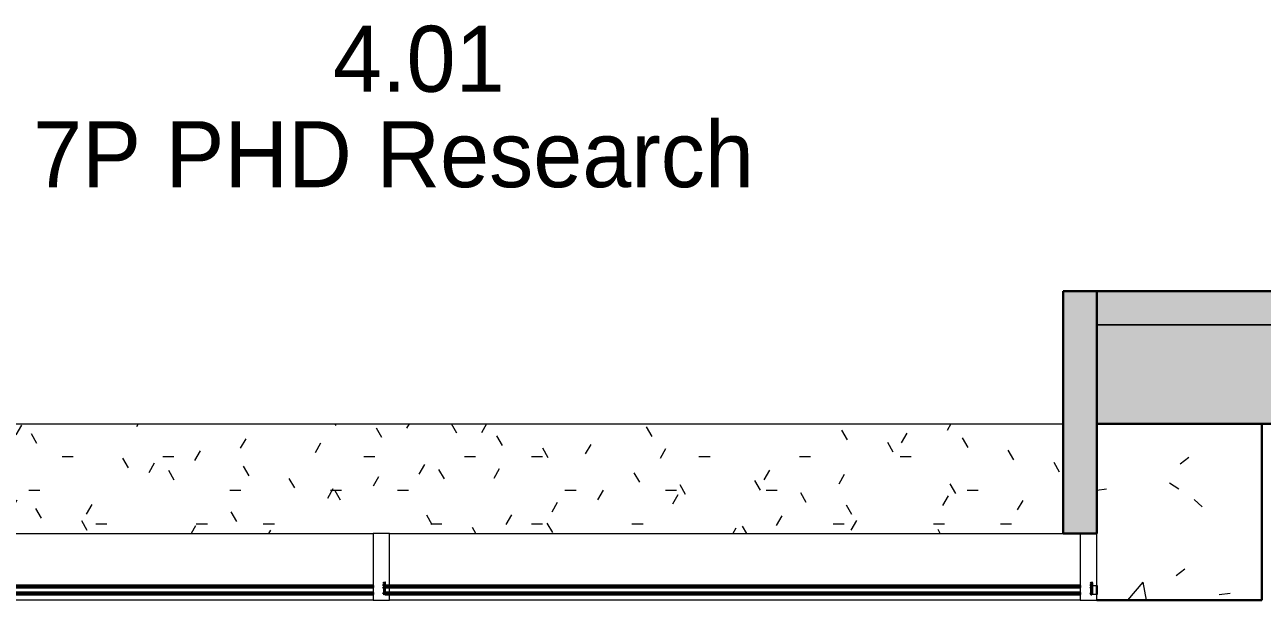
# Model space of a CAD drawing. Header units: millimetres. Extents: x 79795 to 317870, y -36033 to 97293.
# Drawn here: x 193793 to 197544, y 8433 to 10176 of the extents above; entities that cross this region are included whole.
import ezdxf

# ---------------------------------------------------------------- set-up
doc = ezdxf.new("R2010")
doc.units = ezdxf.units.MM
doc.header["$MEASUREMENT"] = 0
for name, color, linetype, lineweight in [('A-AREA-IDEN', 7, 'CONTINUOUS', 9), ('CSM-STL-XX-ZZ-M3-A-XXXX-00001_detached _19_04_21__rvt-1-Level 4$0$A-DETL-GENF', 7, 'CONTINUOUS', 9), ('CSM-STL-XX-ZZ-M3-A-XXXX-00001_detached _19_04_21__rvt-1-Level 4$0$A-GLAZ', 7, 'CONTINUOUS', 9), ('CSM-STL-XX-ZZ-M3-A-XXXX-00001_detached _19_04_21__rvt-1-Level 4$0$A-GLAZ-CURT', 7, 'CONTINUOUS', 9), ('CSM-STL-XX-ZZ-M3-A-XXXX-00001_detached _19_04_21__rvt-1-Level 4$0$A-GLAZ-CWMG', 7, 'CONTINUOUS', 9), ('CSM-STL-XX-ZZ-M3-A-XXXX-00001_detached _19_04_21__rvt-1-Level 4$0$A-WALL', 7, 'CONTINUOUS', 9), ('CSM-STL-XX-ZZ-M3-A-XXXX-00001_detached _19_04_21__rvt-1-Level 4$0$A-WALL-PATT', 7, 'CONTINUOUS', 9), ('CSM-STL-XX-ZZ-M3-A-XXXX-00001_detached _19_04_21__rvt-1-Level 4$0$I-WALL', 7, 'CONTINUOUS', 9)]:
    doc.layers.add(name, color=color, linetype=linetype, lineweight=lineweight)
doc.styles.add('Century Gothic', font='GOTHIC.TTF', dxfattribs={"height": 200})

msp = doc.modelspace()

# ---------------------------------------------------------------- hatches: boundary and pattern name
at = {"layer": 'CSM-STL-XX-ZZ-M3-A-XXXX-00001_detached _19_04_21__rvt-1-Level 4$0$A-GLAZ'}
h = msp.add_hatch(dxfattribs=at)
h.set_pattern_fill('FP_28', color=256, angle=180, style=0, pattern_type=2)
h.set_pattern_definition([(50, (147271.8, -12772.7), (728.7365, -63.756), [76.2, -838.2]), (355, (147271.8, -12772.7), (-140.972, 764.228), [60.96, -670.56]), (100.451, (147332.5, -12778), (587.77, 700.467), [64.76, -712.36]), (46.184, (147271.8, -12569.5), (1084.316, -168.171), [114.3, -1257.3]), (96.636, (147362.1, -12583.5), (949.61, 989.71), [97.14, -1068.54]), (351.184, (147271.8, -12569.5), (949.62, 989.7), [91.44, -1005.84]), (21, (147373.4, -12620.3), (606.458, -409.0606), [76.2, -838.2]), (326, (147373.4, -12620.3), (247.208, 736.753), [60.96, -670.56]), (71.451, (147423.9, -12654.4), (853.668, 327.6855), [64.76, -712.36]), (37.5, (147271.8, -12772.7), (12.3547, 338.2201), [33.528, -628.904, 33.528, -1320.292]), (37.5, (147271.8, -12772.7), (12.3547, 338.2201), [-695.96, -647.192, 33.528, -639.572]), (7.5, (147271.8, -12772.7), (267.2789, 400.7221), [33.528, -354.584, 33.528, -870.204]), (7.5, (147271.8, -12772.7), (267.2789, 400.7221), [-421.64, -613.664, 33.528, -223.012]), (327.5, (147045.22, -12772.7), (542.3633, -22.9153), [33.528, -220.472, 33.528, -1810.512]), (327.5, (147045.22, -12772.7), (542.3633, -22.9153), [-287.528, -758.952, 33.528, -1018.032]), (317.5, (146943.6, -12772.7), (592.517, 101.707), [33.528, -296.672, 33.528, -492.76, -746.76]), (317.5, (146943.6, -12772.7), (592.517, 101.707), [-856.488, 33.528, -713.232])])
h.paths.add_polyline_path([(197542.8, 8433.3), (197542.8, 8967.3), (197042.8, 8967.3), (197042.8, 8433.3)], flags=0)
h.paths.add_polyline_path([(190058.8, 8433.3), (190558.8, 8433.3), (190558.8, 8967.3), (190058.8, 8967.3), (190058.8, 8450.3)], flags=0)
h = msp.add_hatch(dxfattribs=at)
h.set_pattern_fill('FP_29', color=256, angle=180, style=0, pattern_type=2)
h.set_pattern_definition([(360, (147271.79, -12772.71), (406.4, 101.6), [33.528, -271.272, 33.528, -1896.872]), (360, (147271.79, -12772.71), (406.4, 101.6), [-338.328, -271.272, 33.528, -576.072, -1016]), (360, (147271.79, -12772.71), (406.4, 101.6), [-1219.2, 33.528, -271.272, 33.528, -677.672]), (360, (147271.79, -12772.71), (406.4, 101.6), [-1557.528, -169.672, 33.528, -474.472]), (120, (147424.19, -12721.91), (-291.18818, 301.15272), [33.528, -271.272, 33.528, -1896.872]), (120, (147424.19, -12721.91), (-291.18818, 301.15272), [-338.328, -271.272, 33.528, -576.072, -1016]), (120, (147424.19, -12721.91), (-291.18818, 301.15272), [-1219.2, 33.528, -271.272, 33.528, -677.672]), (120, (147424.19, -12721.91), (-291.18818, 301.15272), [-1557.528, -169.672, 33.528, -474.472]), (240, (147474.99, -12518.71), (-115.21182, -402.75272), [33.528, -271.272, 33.528, -271.272, -1625.6]), (240, (147474.99, -12518.71), (-115.21182, -402.75272), [-609.6, 33.528, -576.072, 33.528, -271.272, -711.2]), (240, (147474.99, -12518.71), (-115.21182, -402.75272), [-1524, 33.528, -169.672, 33.528, -474.472])])
h.paths.add_polyline_path([(197029.8, 8450.3), (197042.8, 8450.3), (197042.8, 8478.3), (197029.8, 8478.3), (197029.8, 8456.3)], flags=0)
h.paths.add_polyline_path([(192739.8, 8456.3), (192752.8, 8456.3), (192752.8, 8472.3), (192739.8, 8472.3)], flags=0)
h.paths.add_polyline_path([(190601, 8456.3), (190608.8, 8456.3), (190608.8, 8472.3), (190595.8, 8472.3), (190595.8, 8456.3)], flags=0)
h.paths.add_polyline_path([(194885.8, 8456.3), (194898.8, 8456.3), (194898.8, 8472.3), (194885.8, 8472.3)], flags=0)
h.paths.add_polyline_path([(194885.8, 8635.8), (196940.8, 8635.8), (196940.8, 8967.3), (190660.8, 8967.3), (190660.8, 8635.8), (194848.8, 8635.8)], flags=0)
at = {"layer": 'CSM-STL-XX-ZZ-M3-A-XXXX-00001_detached _19_04_21__rvt-1-Level 4$0$A-GLAZ-CURT'}
h = msp.add_hatch(color=256, dxfattribs=at)
h.paths.add_polyline_path([(194848.8, 8450.3), (194848.8, 8456.3), (192739.8, 8456.3), (192739.8, 8450.3), (193867.8, 8450.3)], flags=0)
h.paths.add_polyline_path([(193867.8, 8472.3), (194848.8, 8472.3), (194848.8, 8478.3), (192739.8, 8478.3), (192739.8, 8472.3)], flags=0)
h = msp.add_hatch(color=256, dxfattribs=at)
h.paths.add_polyline_path([(196992.8, 8450.3), (196992.8, 8456.3), (194885.8, 8456.3), (194885.8, 8450.3), (195765.9, 8450.3)], flags=0)
h.paths.add_polyline_path([(196992.8, 8472.3), (196992.8, 8478.3), (194885.8, 8478.3), (194885.8, 8472.3), (195765.9, 8472.3)], flags=0)
at = {"layer": 'CSM-STL-XX-ZZ-M3-A-XXXX-00001_detached _19_04_21__rvt-1-Level 4$0$A-WALL-PATT'}
h = msp.add_hatch(color=256, dxfattribs=at)
h.paths.add_polyline_path([(197597.1, 9267.3), (197597.1, 9369.3), (197042.8, 9369.3), (197042.8, 9267.3)], flags=0)
h.paths.add_polyline_path([(189637.7, 9267.3), (190558.8, 9267.3), (190558.8, 9369.3), (189637.7, 9369.3)], flags=0)
msp.add_hatch(color=256, dxfattribs=at).paths.add_polyline_path([(197042.8, 8635.8), (197042.8, 9369.3), (196940.8, 9369.3), (196940.8, 8635.8)], flags=0)
h = msp.add_hatch(color=256, dxfattribs=at)
h.paths.add_polyline_path([(230840.8, 8967.3), (230840.8, 9267.3), (230067.8, 9267.3), (230067.8, 8967.3), (230344.3, 8967.3)], flags=0)
h.paths.add_polyline_path([(225783.8, 8967.3), (225783.8, 9267.3), (224992.8, 9267.3), (224992.8, 8967.3), (225560.5, 8967.3)], flags=0)
h.paths.add_polyline_path([(223358.8, 8967.3), (223358.8, 9267.3), (222292.8, 9267.3), (222292.8, 8967.3), (222570.7, 8967.3)], flags=0)
h.paths.add_polyline_path([(212405, 8967.3), (212558.8, 8967.3), (212558.8, 9267.3), (211317.8, 9267.3), (211317.8, 8967.3), (211807.1, 8967.3)], flags=0)
h.paths.add_polyline_path([(206425.3, 8967.3), (207033.8, 8967.3), (207033.8, 9267.3), (202692.8, 9267.3), (202692.8, 8967.3), (205827.3, 8967.3)], flags=0)
h.paths.add_polyline_path([(198651.6, 8967.3), (199908.8, 8967.3), (199908.8, 9267.3), (197042.8, 9267.3), (197042.8, 8967.3)], flags=0)
h.paths.add_polyline_path([(190558.8, 8967.3), (190558.8, 9267.3), (187692.8, 9267.3), (187692.8, 8967.3), (189084, 8967.3)], flags=0)
h.paths.add_polyline_path([(184300.1, 8967.3), (184908.8, 8967.3), (184908.8, 9267.3), (180667.8, 9267.3), (180667.8, 8967.3), (183702.2, 8967.3)], flags=0)
h.paths.add_polyline_path([(170933.8, 8967.3), (170933.8, 9267.3), (169867.8, 9267.3), (169867.8, 8967.3), (170546.7, 8967.3)], flags=0)
h.paths.add_polyline_path([(167556.8, 8967.3), (168233.8, 8967.3), (168233.8, 9267.3), (167067.8, 9267.3), (167067.8, 8967.3)], flags=0)
h.paths.add_polyline_path([(156460.8, 8967.3), (156526.8, 8967.3), (156526.8, 9267.3), (156460.8, 9267.3)], flags=0)

# ---------------------------------------------------------------- linework, layer by layer
at = {"layer": 'CSM-STL-XX-ZZ-M3-A-XXXX-00001_detached _19_04_21__rvt-1-Level 4$0$A-DETL-GENF'}
for p, q in [((194878.7, 8478.5), (194878.7, 8480.1)), ((194878.9, 8480.3), (194880.8, 8480.3)), ((194879.5, 8485.3), (194879.5, 8486.1)), ((194880.5, 8485.1), (194879.7, 8485.1)), ((194880.7, 8485.8), (194880.7, 8485.3)), ((194881.3, 8480.7), (194882.3, 8485.4)), ((194882.7, 8486.6), (194881.5, 8486.6)), ((194881.8, 8487.8), (194885.8, 8487.8)), ((194882.6, 8485.8), (194882.8, 8485.9)), ((194883.8, 8484.8), (194883.8, 8449.8)), ((194885.8, 8450.8), (194883.8, 8484.8)), ((194883.8, 8450.8), (194885.8, 8484.8)), ((194883.8, 8484.8), (194885.8, 8484.8)), ((194883.8, 8450.8), (194883.8, 8484.8)), ((194886.1, 8486.6), (194884.4, 8485.8)), ((194885.8, 8484.8), (194885.8, 8450.8)), ((197022.7, 8478.5), (197022.7, 8480.1)), ((197022.9, 8480.3), (197024.8, 8480.3)), ((197023.5, 8485.3), (197023.5, 8486.1)), ((197024.5, 8485.1), (197023.7, 8485.1)), ((197024.7, 8485.8), (197024.7, 8485.3)), ((197025.3, 8480.7), (197026.3, 8485.4)), ((197026.7, 8486.6), (197025.5, 8486.6)), ((197025.8, 8487.8), (197029.8, 8487.8)), ((197026.6, 8485.8), (197026.8, 8485.9)), ((197027.8, 8484.8), (197027.8, 8449.8)), ((197029.8, 8450.8), (197027.8, 8484.8)), ((197027.8, 8450.8), (197029.8, 8484.8)), ((197027.8, 8484.8), (197029.8, 8484.8)), ((197027.8, 8450.8), (197027.8, 8484.8)), ((197030.1, 8486.6), (197028.4, 8485.8)), ((197029.8, 8484.8), (197029.8, 8450.8)), ((194878.2, 8453.5), (194878.3, 8455.1)), ((194880.8, 8453.3), (194878.4, 8453.3)), ((194878.5, 8470.5), (194878.6, 8472.1)), ((194878.5, 8455.3), (194880.8, 8455.3)), ((194880.8, 8470.3), (194878.7, 8470.3)), ((194878.8, 8472.3), (194880.8, 8472.3)), ((194880.8, 8478.3), (194878.9, 8478.3)), ((194881.3, 8472.8), (194881.3, 8477.8)), ((194881.3, 8455.8), (194881.3, 8469.8)), ((194881.3, 8449.8), (194881.3, 8452.8)), ((194883.3, 8449.3), (194881.8, 8449.3)), ((194885.8, 8450.8), (194883.8, 8450.8)), ((197022.2, 8453.5), (197022.3, 8455.1)), ((197024.8, 8453.3), (197022.4, 8453.3)), ((197022.5, 8470.5), (197022.6, 8472.1)), ((197022.5, 8455.3), (197024.8, 8455.3)), ((197024.8, 8470.3), (197022.7, 8470.3)), ((197022.8, 8472.3), (197024.8, 8472.3)), ((197024.8, 8478.3), (197022.9, 8478.3)), ((197025.3, 8472.8), (197025.3, 8477.8)), ((197025.3, 8455.8), (197025.3, 8469.8)), ((197025.3, 8449.8), (197025.3, 8452.8)), ((197027.3, 8449.3), (197025.8, 8449.3)), ((197029.8, 8450.8), (197027.8, 8450.8))]:
    msp.add_line(p, q, dxfattribs=at)
for centre, radius, start, end in [((194878.9, 8480.1), 0.2, 90, 179), ((194879.4, 8486.3), 0.2, 147.6077, 270.0001), ((194881.8, 8484.8), 3, 90, 147.6077), ((194879.7, 8485.3), 0.2, 180, 270), ((194880.5, 8485.3), 0.2, 270, 0), ((194881.5, 8485.8), 0.8, 90, 180), ((194880.8, 8480.8), 0.5, 270, 347.698), ((194882.8, 8485.3), 0.5, 114.9999, 167.698), ((194882.7, 8486.2), 0.4, 294.9999, 90), ((194884.8, 8484.9), 1, 115, 179.9999), ((194885.8, 8487.2), 0.65, 295, 90), ((197022.9, 8480.1), 0.2, 90, 179), ((197023.4, 8486.3), 0.2, 147.6077, 270.0001), ((197025.8, 8484.8), 3, 90, 147.6077), ((197023.7, 8485.3), 0.2, 180, 270), ((197024.5, 8485.3), 0.2, 270, 0), ((197025.5, 8485.8), 0.8, 90, 180), ((197024.8, 8480.8), 0.5, 270, 347.698), ((197026.8, 8485.3), 0.5, 114.9999, 167.698), ((197026.7, 8486.2), 0.4, 294.9999, 90), ((197028.8, 8484.9), 1, 115, 179.9999), ((197029.8, 8487.2), 0.65, 295, 90), ((194878.4, 8453.5), 0.2, 179, 270), ((194878.5, 8455.1), 0.2, 90, 179), ((194878.7, 8470.5), 0.2, 179, 270), ((194878.8, 8472.1), 0.2, 90, 179), ((194878.9, 8478.5), 0.2, 179, 270), ((194880.8, 8477.8), 0.5, 0, 90), ((194880.8, 8472.8), 0.5, 270, 0), ((194880.8, 8469.8), 0.5, 0, 90), ((194880.8, 8455.8), 0.5, 270, 0), ((194880.8, 8452.8), 0.5, 0, 90), ((194881.8, 8449.8), 0.5, 180, 270), ((194883.3, 8449.8), 0.5, 270, 0), ((197022.4, 8453.5), 0.2, 179, 270), ((197022.5, 8455.1), 0.2, 90, 179), ((197022.7, 8470.5), 0.2, 179, 270), ((197022.8, 8472.1), 0.2, 90, 179), ((197022.9, 8478.5), 0.2, 179, 270), ((197024.8, 8477.8), 0.5, 0, 90), ((197024.8, 8472.8), 0.5, 270, 0), ((197024.8, 8469.8), 0.5, 0, 90), ((197024.8, 8455.8), 0.5, 270, 0), ((197024.8, 8452.8), 0.5, 0, 90), ((197025.8, 8449.8), 0.5, 180, 270), ((197027.3, 8449.8), 0.5, 270, 0)]:
    msp.add_arc(centre, radius, start, end, dxfattribs=at)
at = {"layer": 'CSM-STL-XX-ZZ-M3-A-XXXX-00001_detached _19_04_21__rvt-1-Level 4$0$A-GLAZ'}
msp.add_line((190660.8, 8967.3), (196940.8, 8967.3), dxfattribs=at)
at = {"layer": 'CSM-STL-XX-ZZ-M3-A-XXXX-00001_detached _19_04_21__rvt-1-Level 4$0$A-GLAZ', "lineweight": 30}
for p, q in [((197542.8, 8433.3), (197542.8, 8967.3)), ((197042.8, 8478.3), (197042.8, 8450.3)), ((197042.8, 8433.3), (197542.8, 8433.3))]:
    msp.add_line(p, q, dxfattribs=at)
at = {"layer": 'CSM-STL-XX-ZZ-M3-A-XXXX-00001_detached _19_04_21__rvt-1-Level 4$0$A-GLAZ-CURT', "lineweight": 30}
for p, q in [((194848.8, 8478.3), (192739.8, 8478.3)), ((192739.8, 8472.3), (194848.8, 8472.3)), ((194848.8, 8456.3), (192739.8, 8456.3)), ((192739.8, 8450.3), (194848.8, 8450.3)), ((194848.8, 8472.3), (194848.8, 8478.3)), ((194848.8, 8450.3), (194848.8, 8456.3)), ((196992.8, 8478.3), (194885.8, 8478.3)), ((194885.8, 8478.3), (194885.8, 8472.3)), ((194885.8, 8472.3), (196992.8, 8472.3)), ((196992.8, 8456.3), (194885.8, 8456.3)), ((194885.8, 8456.3), (194885.8, 8450.3)), ((194885.8, 8450.3), (196992.8, 8450.3)), ((196992.8, 8472.3), (196992.8, 8478.3)), ((196992.8, 8450.3), (196992.8, 8456.3))]:
    msp.add_line(p, q, dxfattribs=at)
at = {"layer": 'CSM-STL-XX-ZZ-M3-A-XXXX-00001_detached _19_04_21__rvt-1-Level 4$0$A-GLAZ-CWMG'}
for p, q in [((192752.8, 8635.8), (194848.8, 8635.8)), ((194898.8, 8635.8), (196940.8, 8635.8)), ((194898.8, 8456.3), (194898.8, 8472.3)), ((194848.8, 8433.3), (192752.8, 8433.3)), ((196992.8, 8433.3), (194898.8, 8433.3))]:
    msp.add_line(p, q, dxfattribs=at)
at = {"layer": 'CSM-STL-XX-ZZ-M3-A-XXXX-00001_detached _19_04_21__rvt-1-Level 4$0$A-GLAZ-CWMG', "lineweight": 20, "extrusion": (0, 0, -1)}
for p, q in [((194898.8, 8635.8), (194848.8, 8635.8)), ((194848.8, 8635.8), (194848.8, 8433.3)), ((194898.8, 8478.3), (194898.8, 8635.8)), ((197042.8, 8635.8), (196992.8, 8635.8)), ((196992.8, 8635.8), (196992.8, 8433.3)), ((197042.8, 8478.3), (197042.8, 8635.8)), ((194885.8, 8450.3), (194885.8, 8478.3)), ((194885.8, 8478.3), (194898.8, 8478.3)), ((194898.8, 8450.3), (194885.8, 8450.3)), ((194898.8, 8433.3), (194898.8, 8450.3)), ((197029.8, 8450.3), (197029.8, 8478.3)), ((197029.8, 8478.3), (197042.8, 8478.3)), ((197042.8, 8450.3), (197029.8, 8450.3)), ((197042.8, 8433.3), (197042.8, 8450.3)), ((194848.8, 8433.3), (194898.8, 8433.3)), ((196992.8, 8433.3), (197042.8, 8433.3))]:
    msp.add_line(p, q, dxfattribs=at)
at = {"layer": 'CSM-STL-XX-ZZ-M3-A-XXXX-00001_detached _19_04_21__rvt-1-Level 4$0$A-WALL'}
msp.add_line((197597.1, 9267.3), (197042.8, 9267.3), dxfattribs=at)
at = {"layer": 'CSM-STL-XX-ZZ-M3-A-XXXX-00001_detached _19_04_21__rvt-1-Level 4$0$A-WALL', "lineweight": 30}
for p, q in [((197042.8, 9267.3), (197042.8, 8967.3)), ((197042.8, 8967.3), (199908.8, 8967.3))]:
    msp.add_line(p, q, dxfattribs=at)
at = {"layer": 'CSM-STL-XX-ZZ-M3-A-XXXX-00001_detached _19_04_21__rvt-1-Level 4$0$I-WALL', "lineweight": 30}
for p, q in [((197042.8, 9369.3), (196940.8, 9369.3)), ((196940.8, 9369.3), (196940.8, 8635.8)), ((197597.1, 9369.3), (197042.8, 9369.3)), ((197042.8, 9369.3), (197042.8, 9267.3)), ((197042.8, 8635.8), (197042.8, 9369.3)), ((196940.8, 8635.8), (197042.8, 8635.8))]:
    msp.add_line(p, q, dxfattribs=at)
at = {"layer": 'CSM-STL-XX-ZZ-M3-A-XXXX-00001_detached _19_04_21__rvt-1-Level 4$0$I-WALL'}
msp.add_line((197042.8, 9267.3), (197597.1, 9267.3), dxfattribs=at)

# ---------------------------------------------------------------- texts
at = {"layer": 'A-AREA-IDEN', "style": 'Century Gothic'}
for s, p in [('4.01', (194727.2, 9973.4)), ('7P PHD Research', (193818.3, 9684.4))]:
    msp.add_text(s, height=200, dxfattribs=at).set_placement(p)

doc.saveas('drawing.dxf')
